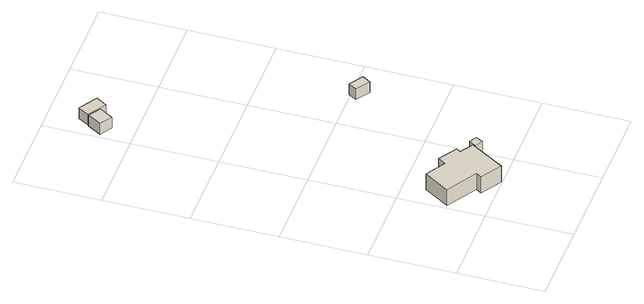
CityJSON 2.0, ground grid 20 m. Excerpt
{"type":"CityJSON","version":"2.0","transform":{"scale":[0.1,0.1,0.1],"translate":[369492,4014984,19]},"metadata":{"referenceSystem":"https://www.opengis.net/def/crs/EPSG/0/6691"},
"CityObjects":{
"building1":{"type":"Building","attributes":{"枝番":1,"利根川水系渡良瀬川洪水浸水想定区域（計画規模）.規模":"L1","利根川水系渡良瀬川洪水浸水想定区域（計画規模）.浸水ランク":"2","利根川水系渡良瀬川洪水浸水想定区域（計画規模）.浸水深":1.99,"利根川水系渡良瀬川洪水浸水想定区域（計画規模）.継続時間":11.1,"利根川水系渡良瀬川洪水浸水想定区域（想定最大規模）.規模":"L2","利根川水系渡良瀬川洪水浸水想定区域（想定最大規模）.浸水ランク":"3","利根川水系渡良瀬川洪水浸水想定区域（想定最大規模）.浸水深":3.63,"利根川水系渡良瀬川洪水浸水想定区域（想定最大規模）.継続時間":30.8,"利根川水系矢場川洪水浸水想定区域（計画規模）.規模":"L1","利根川水系矢場川洪水浸水想定区域（想定最大規模）.規模":"L2","利根川水系矢場川洪水浸水想定区域（想定最大規模）.浸水ランク":"2","利根川水系矢場川洪水浸水想定区域（想定最大規模）.浸水深":1.08,"利根川水系矢場川洪水浸水想定区域（想定最大規模）.継続時間":15,"利根川水系多々良川洪水浸水想定区域（計画規模）.規模":"L1","利根川水系多々良川洪水浸水想定区域（計画規模）.浸水ランク":"1","利根川水系多々良川洪水浸水想定区域（計画規模）.浸水深":0.43,"利根川水系多々良川洪水浸水想定区域（計画規模）.継続時間":2.9,"利根川水系多々良川洪水浸水想定区域（想定最大規模）.規模":"L2","利根川水系多々良川洪水浸水想定区域（想定最大規模）.浸水ランク":"2","利根川水系多々良川洪水浸水想定区域（想定最大規模）.浸水深":0.89,"利根川水系多々良川洪水浸水想定区域（想定最大規模）.継続時間":12.9,"利根川水系利根川洪水浸水想定区域（想定最大規模）.規模":"L2","利根川水系利根川洪水浸水想定区域（想定最大規模）.浸水ランク":"2","利根川水系利根川洪水浸水想定区域（想定最大規模）.浸水深":1.54,"usage":"411","measuredHeight":5.2,"BuildingDetails.prefecture":"10","BuildingDetails.city":"10207","BuildingDetails.surveyYear":2016},"geometry":[{"type":"Solid","lod":"1","boundaries":[[[[0,1,2,3,4,5,6,7,8,9]],[[8,10,11,9]],[[7,12,10,8]],[[6,13,12,7]],[[5,14,13,6]],[[4,15,14,5]],[[3,16,15,4]],[[2,17,16,3]],[[1,18,17,2]],[[0,19,18,1]],[[9,11,19,0]],[[10,12,13,14,15,16,17,18,19,11]]]]}]},
"building2":{"type":"Building","attributes":{"枝番":1,"利根川水系渡良瀬川洪水浸水想定区域（計画規模）.規模":"L1","利根川水系渡良瀬川洪水浸水想定区域（計画規模）.浸水ランク":"2","利根川水系渡良瀬川洪水浸水想定区域（計画規模）.浸水深":1.89,"利根川水系渡良瀬川洪水浸水想定区域（計画規模）.継続時間":9.9,"利根川水系渡良瀬川洪水浸水想定区域（想定最大規模）.規模":"L2","利根川水系渡良瀬川洪水浸水想定区域（想定最大規模）.浸水ランク":"3","利根川水系渡良瀬川洪水浸水想定区域（想定最大規模）.浸水深":3.53,"利根川水系渡良瀬川洪水浸水想定区域（想定最大規模）.継続時間":28.8,"利根川水系矢場川洪水浸水想定区域（想定最大規模）.規模":"L2","利根川水系矢場川洪水浸水想定区域（想定最大規模）.浸水ランク":"2","利根川水系矢場川洪水浸水想定区域（想定最大規模）.浸水深":0.98,"利根川水系矢場川洪水浸水想定区域（想定最大規模）.継続時間":13.2,"利根川水系多々良川洪水浸水想定区域（計画規模）.規模":"L1","利根川水系多々良川洪水浸水想定区域（計画規模）.浸水ランク":"1","利根川水系多々良川洪水浸水想定区域（計画規模）.浸水深":0.33,"利根川水系多々良川洪水浸水想定区域（想定最大規模）.規模":"L2","利根川水系多々良川洪水浸水想定区域（想定最大規模）.浸水ランク":"2","利根川水系多々良川洪水浸水想定区域（想定最大規模）.浸水深":0.79,"利根川水系多々良川洪水浸水想定区域（想定最大規模）.継続時間":10.5,"利根川水系利根川洪水浸水想定区域（想定最大規模）.規模":"L2","利根川水系利根川洪水浸水想定区域（想定最大規模）.浸水ランク":"2","利根川水系利根川洪水浸水想定区域（想定最大規模）.浸水深":1.54,"measuredHeight":3.8,"BuildingDetails.prefecture":"10","BuildingDetails.city":"10207"},"geometry":[{"type":"Solid","lod":"1","boundaries":[[[[20,21,22,23]],[[22,24,25,23]],[[21,26,24,22]],[[20,27,26,21]],[[23,25,27,20]],[[24,26,27,25]]]]}]},
"building3":{"type":"Building","attributes":{"枝番":1,"利根川水系渡良瀬川洪水浸水想定区域（計画規模）.規模":"L1","利根川水系渡良瀬川洪水浸水想定区域（計画規模）.浸水ランク":"2","利根川水系渡良瀬川洪水浸水想定区域（計画規模）.浸水深":2,"利根川水系渡良瀬川洪水浸水想定区域（計画規模）.継続時間":15.1,"利根川水系渡良瀬川洪水浸水想定区域（想定最大規模）.規模":"L2","利根川水系渡良瀬川洪水浸水想定区域（想定最大規模）.浸水ランク":"3","利根川水系渡良瀬川洪水浸水想定区域（想定最大規模）.浸水深":3.63,"利根川水系渡良瀬川洪水浸水想定区域（想定最大規模）.継続時間":37.1,"利根川水系矢場川洪水浸水想定区域（計画規模）.規模":"L1","利根川水系矢場川洪水浸水想定区域（想定最大規模）.規模":"L2","利根川水系矢場川洪水浸水想定区域（想定最大規模）.浸水ランク":"2","利根川水系矢場川洪水浸水想定区域（想定最大規模）.浸水深":1.08,"利根川水系矢場川洪水浸水想定区域（想定最大規模）.継続時間":20.9,"利根川水系多々良川洪水浸水想定区域（計画規模）.規模":"L1","利根川水系多々良川洪水浸水想定区域（計画規模）.浸水ランク":"1","利根川水系多々良川洪水浸水想定区域（計画規模）.浸水深":0.43,"利根川水系多々良川洪水浸水想定区域（計画規模）.継続時間":8.5,"利根川水系多々良川洪水浸水想定区域（想定最大規模）.規模":"L2","利根川水系多々良川洪水浸水想定区域（想定最大規模）.浸水ランク":"2","利根川水系多々良川洪水浸水想定区域（想定最大規模）.浸水深":0.9,"利根川水系多々良川洪水浸水想定区域（想定最大規模）.継続時間":19,"利根川水系利根川洪水浸水想定区域（想定最大規模）.規模":"L2","利根川水系利根川洪水浸水想定区域（想定最大規模）.浸水ランク":"2","利根川水系利根川洪水浸水想定区域（想定最大規模）.浸水深":1.84,"BuildingDetails.prefecture":"10","BuildingDetails.city":"10207"},"geometry":[{"type":"Solid","lod":"1","boundaries":[[[[28,29,30,31]],[[30,32,33,31]],[[29,34,32,30]],[[28,35,34,29]],[[31,33,35,28]],[[32,34,35,33]]]]}]},
"building4":{"type":"Building","attributes":{"枝番":1,"利根川水系渡良瀬川洪水浸水想定区域（計画規模）.規模":"L1","利根川水系渡良瀬川洪水浸水想定区域（計画規模）.浸水ランク":"2","利根川水系渡良瀬川洪水浸水想定区域（計画規模）.浸水深":2.1,"利根川水系渡良瀬川洪水浸水想定区域（計画規模）.継続時間":15.1,"利根川水系渡良瀬川洪水浸水想定区域（想定最大規模）.規模":"L2","利根川水系渡良瀬川洪水浸水想定区域（想定最大規模）.浸水ランク":"3","利根川水系渡良瀬川洪水浸水想定区域（想定最大規模）.浸水深":3.73,"利根川水系渡良瀬川洪水浸水想定区域（想定最大規模）.継続時間":37.1,"利根川水系矢場川洪水浸水想定区域（計画規模）.規模":"L1","利根川水系矢場川洪水浸水想定区域（想定最大規模）.規模":"L2","利根川水系矢場川洪水浸水想定区域（想定最大規模）.浸水ランク":"2","利根川水系矢場川洪水浸水想定区域（想定最大規模）.浸水深":1.17,"利根川水系矢場川洪水浸水想定区域（想定最大規模）.継続時間":20.9,"利根川水系多々良川洪水浸水想定区域（計画規模）.規模":"L1","利根川水系多々良川洪水浸水想定区域（計画規模）.浸水ランク":"2","利根川水系多々良川洪水浸水想定区域（計画規模）.浸水深":0.53,"利根川水系多々良川洪水浸水想定区域（計画規模）.継続時間":8.5,"利根川水系多々良川洪水浸水想定区域（想定最大規模）.規模":"L2","利根川水系多々良川洪水浸水想定区域（想定最大規模）.浸水ランク":"2","利根川水系多々良川洪水浸水想定区域（想定最大規模）.浸水深":0.99,"利根川水系多々良川洪水浸水想定区域（想定最大規模）.継続時間":19,"利根川水系利根川洪水浸水想定区域（想定最大規模）.規模":"L2","利根川水系利根川洪水浸水想定区域（想定最大規模）.浸水ランク":"2","利根川水系利根川洪水浸水想定区域（想定最大規模）.浸水深":1.74,"BuildingDetails.prefecture":"10","BuildingDetails.city":"10207"},"geometry":[{"type":"Solid","lod":"1","boundaries":[[[[36,37,38,39]],[[38,40,41,39]],[[37,42,40,38]],[[36,43,42,37]],[[39,41,43,36]],[[40,42,43,41]]]]}]},
"building5":{"type":"Building","attributes":{"枝番":1,"利根川水系渡良瀬川洪水浸水想定区域（計画規模）.規模":"L1","利根川水系渡良瀬川洪水浸水想定区域（計画規模）.浸水ランク":"2","利根川水系渡良瀬川洪水浸水想定区域（計画規模）.浸水深":2,"利根川水系渡良瀬川洪水浸水想定区域（計画規模）.継続時間":9.7,"利根川水系渡良瀬川洪水浸水想定区域（想定最大規模）.規模":"L2","利根川水系渡良瀬川洪水浸水想定区域（想定最大規模）.浸水ランク":"3","利根川水系渡良瀬川洪水浸水想定区域（想定最大規模）.浸水深":3.63,"利根川水系渡良瀬川洪水浸水想定区域（想定最大規模）.継続時間":28.3,"利根川水系矢場川洪水浸水想定区域（想定最大規模）.規模":"L2","利根川水系矢場川洪水浸水想定区域（想定最大規模）.浸水ランク":"2","利根川水系矢場川洪水浸水想定区域（想定最大規模）.浸水深":1.08,"利根川水系矢場川洪水浸水想定区域（想定最大規模）.継続時間":12.9,"利根川水系多々良川洪水浸水想定区域（計画規模）.規模":"L1","利根川水系多々良川洪水浸水想定区域（計画規模）.浸水ランク":"1","利根川水系多々良川洪水浸水想定区域（計画規模）.浸水深":0.43,"利根川水系多々良川洪水浸水想定区域（想定最大規模）.規模":"L2","利根川水系多々良川洪水浸水想定区域（想定最大規模）.浸水ランク":"2","利根川水系多々良川洪水浸水想定区域（想定最大規模）.浸水深":0.9,"利根川水系多々良川洪水浸水想定区域（想定最大規模）.継続時間":10,"利根川水系利根川洪水浸水想定区域（想定最大規模）.規模":"L2","利根川水系利根川洪水浸水想定区域（想定最大規模）.浸水ランク":"2","利根川水系利根川洪水浸水想定区域（想定最大規模）.浸水深":1.74,"BuildingDetails.prefecture":"10","BuildingDetails.city":"10207"},"geometry":[{"type":"Solid","lod":"1","boundaries":[[[[44,45,46,47]],[[46,48,49,47]],[[45,50,48,46]],[[44,51,50,45]],[[47,49,51,44]],[[48,50,51,49]]]]}]}
},
"vertices":[
[74,34,4],[82,47,4],[11,90,4],[48,150,4],[94,122,4],[105,140,4],[148,113,4],[142,103,4],[172,84,4],[123,4,4],[172,84,48],[123,4,48],[142,103,48],[148,113,48],[105,140,48],[94,122,48],[48,150,48],[11,90,48],[82,47,48],[74,34,48],
[184,82,6],[194,99,6],[212,89,6],[203,72,6],[212,89,36],[203,72,36],[194,99,36],[184,82,36],
[10,872,5],[30,904,5],[58,886,5],[38,854,5],[58,886,35],[38,854,35],[30,904,35],[10,872,35],
[32,906,5],[47,931,5],[90,904,5],[74,879,5],[90,904,35],[74,879,35],[47,931,35],[32,906,35],
[289,385,5],[301,404,5],[333,383,5],[321,364,5],[333,383,35],[321,364,35],[301,404,35],[289,385,35]
]}
